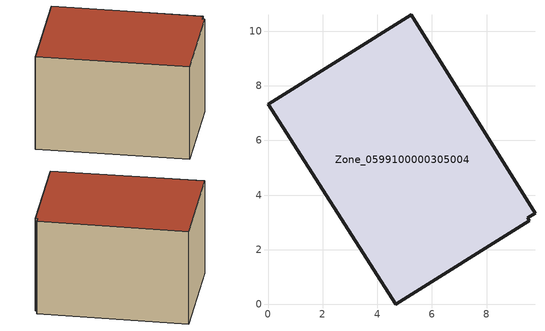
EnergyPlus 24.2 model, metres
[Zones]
Zone_0599100000305004
 floor ground (C_G): 0,7.32 5.25,10.6 9.77,3.34 9.5,3.17 9.56,3.06 4.67,0 z0
 wall outside (C_F): 5.25,10.6 0,7.32 4.67,0 9.56,3.06 9.5,3.17 9.77,3.34 5.25,10.6 z0:5.82
 roof outside (C_R): 4.67,0 9.56,3.06 9.5,3.17 9.77,3.34 5.25,10.6 0,7.32 z5.82
[BUILDING]
Pand.0599100000305004: North Axis=0; Terrain=City; Loads Convergence Tolerance Value=0.04; Temperature Convergence Tolerance Value=0.4; Solar Distribution=FullExterior; Maximum Number of Warmup Days=25; Minimum Number of Warmup Days=1
[Site:Location]
Rotterdam.The.Hague.AP_ZH_NLD Design_Conditions: Latitude=51.96; Longitude=4.45; Time Zone=1; Elevation=-4.5
[SITE:GROUNDTEMPERATURE:BUILDINGSURFACE]
18, 18, 18, 18, 18, 18, 18, 18, 18, 18, 18, 18
[MATERIAL] Thermal Absorptance=0.9; Solar Absorptance=0.7; Visible Absorptance=0.7
Name | Roughness | Thickness | Conductivity | Density | Specific Heat
G.TI.1965-1974 | MediumSmooth | 0.15 | 0.882353 | 540 | 1210
F.TI.1965-1974 | Rough | 0.3 | 0.697674 | 1920 | 840
R.TI.1965-1974 | MediumRough | 0.2 | 0.232558 | 1500 | 1000
[CONSTRUCTION]
C_G: G.TI.1965-1974
C_F: F.TI.1965-1974
C_R: R.TI.1965-1974
[ZONE]
Zone_0599100000305004: Type=1; Multiplier=1; Ceiling Height=Autocalculate; Volume=Autocalculate; Floor Area=autocalculate; Part of Total Floor Area=Yes
[ZONEINFILTRATION:DESIGNFLOWRATE]
Infil_Zone_0599100000305004: Zone or ZoneList or Space or SpaceList=Zone_0599100000305004; Schedule=AlwaysOn; Design Flow Rate Calculation Method=Flow/Area; Flow Rate per Floor Area=0.003; Constant Term Coefficient=1; Temperature Term Coefficient=0; Velocity Term Coefficient=0; Velocity Squared Term Coefficient=0
[HVACTEMPLATE:ZONE:IDEALLOADSAIRSYSTEM]
Zone_0599100000305004: Maximum Heating Supply Air Temperature=50; Minimum Cooling Supply Air Temperature=13; Maximum Heating Supply Air Humidity Ratio=0.0156; Minimum Cooling Supply Air Humidity Ratio=0.0077; Heating Limit=NoLimit; Cooling Limit=NoLimit; Dehumidification Control Type=ConstantSensibleHeatRatio; Cooling Sensible Heat Ratio=0.7; Dehumidification Setpoint=60; Humidification Control Type=None; Humidification Setpoint=30; Outdoor Air Method=None; Outdoor Air Flow Rate per Person=0.00944; Outdoor Air Flow Rate per Zone Floor Area=0; Outdoor Air Flow Rate per Zone=0; Demand Controlled Ventilation Type=None; Outdoor Air Economizer Type=NoEconomizer; Heat Recovery Type=None; Sensible Heat Recovery Effectiveness=0.7; Latent Heat Recovery Effectiveness=0.65
[ZONECONTROL:THERMOSTAT]
ThermostatControl_Zone_0599100000305004: Zone or ZoneList=Zone_0599100000305004; Control Type Schedule=DualSetpointControlType; Control 1=Thermostat_Zone_0599100000305004; Temperature Difference Between Cutout And Setpoint=0
[THERMOSTATSETPOINT:DUALSETPOINT]
Thermostat_Zone_0599100000305004: Heating Setpoint Temperature Schedule=HeatingSetpoint_Zone_0599100000305004; Cooling Setpoint Temperature Schedule=CoolingSetpoint_Zone_0599100000305004
[SCHEDULE:COMPACT]
HeatingSetpoint_Zone_0599100000305004: Through: 12/31, For: AllDays, Until: 24:00, 21
CoolingSetpoint_Zone_0599100000305004: Through: 12/31, For: AllDays, Until: 24:00, 24
DualSetpointControlType: Through: 12/31, For: AllDays, Until: 24:00, 4
AlwaysOn: Through: 12/31, For: AllDays, Until: 24:00, 1
